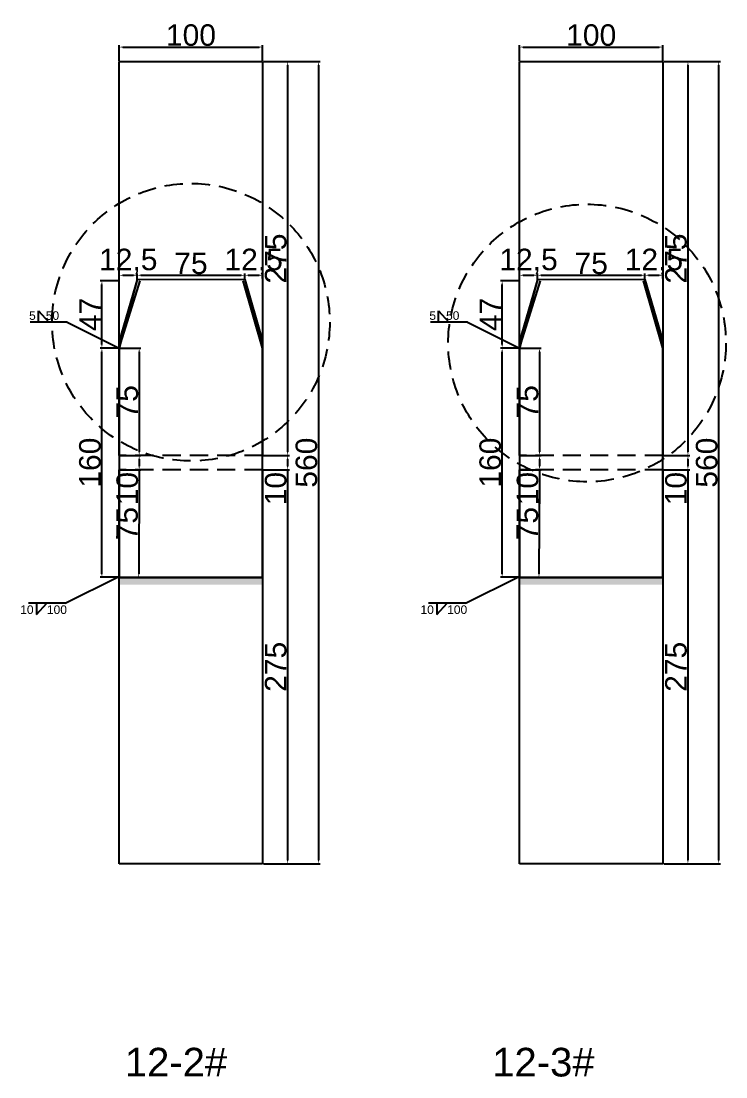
# Model space of a CAD drawing. Header units: millimetres. Extents: x 9380 to 24185, y -971 to 4358.
# Drawn here: x 21178 to 21670, y 1717 to 2455 of the extents above; entities that cross this region are included whole.
import ezdxf

# ---------------------------------------------------------------- set-up
doc = ezdxf.new("R2010")
doc.units = ezdxf.units.MM
doc.linetypes.add('DASHED', pattern=[19.05, 12.7, -6.35])
for name, color, linetype in [('切平处', 3, 'DASHED'), ('尺寸标注', 6, 'Continuous'), ('标号', 4, 'Continuous'), ('焊缝', 250, 'Continuous')]:
    doc.layers.add(name, color=color, linetype=linetype)
doc.styles.get("Standard").update_dxf_attribs({"font": 'arial.ttf'})
doc.dimstyles.new('ISO-25-JHF', dxfattribs={"dimtxt": 15, "dimasz": 2.5, "dimexe": 1.25, "dimexo": 0.625, "dimtad": 1, "dimtxsty": 'Standard', "dimcen": 2.5, "dimadec": 0, "dimazin": 0, "dimtfac": 1, "dimtmove": 0, "dimatfit": 3, "dimfxl": 1, "dimarcsym": 0})

# ---------------------------------------------------------------- blocks, each defined once
blk = doc.blocks.new('*D1485')
at = {"layer": 'Defpoints', "color": 0, "transparency": 16777216}
for p in [(21346.48, 2436.41), (21246.48, 2426.27), (21346.48, 2426.27)]:
    blk.add_point(p, dxfattribs=at)
at = {"layer": '尺寸标注', "color": 0, "lineweight": -2, "transparency": 16777216}
for p, q in [((21246.48, 2426.9), (21246.48, 2437.66)), ((21248.98, 2436.41), (21343.98, 2436.41)), ((21346.48, 2426.9), (21346.48, 2437.66))]:
    blk.add_line(p, q, dxfattribs=at)
at = {"layer": '尺寸标注', "color": 0, "transparency": 16777216}
for points in [[(21248.98, 2436.83), (21248.98, 2435.99), (21246.48, 2436.41)], [(21343.98, 2436.83), (21343.98, 2435.99), (21346.48, 2436.41)]]:
    blk.add_solid(points, dxfattribs=at)
at = {"layer": '尺寸标注', "color": 0, "transparency": 16777216, "insert": (21296.48, 2444.69), "char_height": 15, "attachment_point": 5}
blk.add_mtext('100', dxfattribs=at)
blk = doc.blocks.new('*D1486')
at = {"layer": 'Defpoints', "color": 0, "transparency": 16777216}
for p in [(21346.48, 2426.27), (21346.48, 2151.27), (21363.96, 2151.27)]:
    blk.add_point(p, dxfattribs=at)
at = {"layer": '尺寸标注', "color": 0, "lineweight": -2, "transparency": 16777216}
for p, q in [((21347.11, 2426.27), (21365.21, 2426.27)), ((21363.96, 2423.77), (21363.96, 2153.77)), ((21347.11, 2151.27), (21365.21, 2151.27))]:
    blk.add_line(p, q, dxfattribs=at)
at = {"layer": '尺寸标注', "color": 0, "transparency": 16777216}
for points in [[(21363.55, 2423.77), (21364.38, 2423.77), (21363.96, 2426.27)], [(21363.55, 2153.77), (21364.38, 2153.77), (21363.96, 2151.27)]]:
    blk.add_solid(points, dxfattribs=at)
at = {"layer": '尺寸标注', "color": 0, "transparency": 16777216, "insert": (21355.68, 2288.77), "char_height": 15, "attachment_point": 5, "rotation": 90}
blk.add_mtext('275', dxfattribs=at)
blk = doc.blocks.new('*D1429')
at = {"layer": 'Defpoints', "color": 0, "transparency": 16777216}
for p in [(21234.33, 2226.27), (21246.48, 2226.27), (21246.48, 2066.27)]:
    blk.add_point(p, dxfattribs=at)
at = {"layer": '尺寸标注', "color": 0, "lineweight": -2, "transparency": 16777216}
for p, q in [((21245.86, 2226.27), (21233.08, 2226.27)), ((21234.33, 2068.77), (21234.33, 2223.77)), ((21245.86, 2066.27), (21233.08, 2066.27))]:
    blk.add_line(p, q, dxfattribs=at)
at = {"layer": '尺寸标注', "color": 0, "transparency": 16777216}
for points in [[(21233.91, 2223.77), (21234.74, 2223.77), (21234.33, 2226.27)], [(21233.91, 2068.77), (21234.74, 2068.77), (21234.33, 2066.27)]]:
    blk.add_solid(points, dxfattribs=at)
at = {"layer": '尺寸标注', "color": 0, "transparency": 16777216, "insert": (21226.04, 2146.27), "char_height": 15, "attachment_point": 5, "rotation": 90}
blk.add_mtext('160', dxfattribs=at)
blk = doc.blocks.new('*D1487')
at = {"layer": 'Defpoints', "color": 0, "transparency": 16777216}
for p in [(21346.48, 2151.27), (21346.48, 2141.27), (21363.96, 2141.27)]:
    blk.add_point(p, dxfattribs=at)
at = {"layer": '尺寸标注', "color": 0, "lineweight": -2, "transparency": 16777216}
for p, q in [((21347.11, 2151.27), (21365.21, 2151.27)), ((21363.96, 2148.77), (21363.96, 2143.77)), ((21347.11, 2141.27), (21365.21, 2141.27)), ((21363.96, 2141.27), (21363.96, 2117.5))]:
    blk.add_line(p, q, dxfattribs=at)
at = {"layer": '尺寸标注', "color": 0, "transparency": 16777216}
for points in [[(21363.55, 2148.77), (21364.38, 2148.77), (21363.96, 2151.27)], [(21363.55, 2143.77), (21364.38, 2143.77), (21363.96, 2141.27)]]:
    blk.add_solid(points, dxfattribs=at)
at = {"layer": '尺寸标注', "color": 0, "transparency": 16777216, "insert": (21355.68, 2128.14), "char_height": 15, "attachment_point": 5, "rotation": 90}
blk.add_mtext('10', dxfattribs=at)
blk = doc.blocks.new('*D1488')
at = {"layer": 'Defpoints', "color": 0, "transparency": 16777216}
for p in [(21346.48, 2141.27), (21346.48, 1866.27), (21363.96, 1866.27)]:
    blk.add_point(p, dxfattribs=at)
at = {"layer": '尺寸标注', "color": 0, "lineweight": -2, "transparency": 16777216}
for p, q in [((21347.11, 2141.27), (21365.21, 2141.27)), ((21363.96, 2138.77), (21363.96, 1868.77)), ((21347.11, 1866.27), (21365.21, 1866.27))]:
    blk.add_line(p, q, dxfattribs=at)
at = {"layer": '尺寸标注', "color": 0, "transparency": 16777216}
for points in [[(21363.55, 2138.77), (21364.38, 2138.77), (21363.96, 2141.27)], [(21363.55, 1868.77), (21364.38, 1868.77), (21363.96, 1866.27)]]:
    blk.add_solid(points, dxfattribs=at)
at = {"layer": '尺寸标注', "color": 0, "transparency": 16777216, "insert": (21355.68, 2003.77), "char_height": 15, "attachment_point": 5, "rotation": 90}
blk.add_mtext('275', dxfattribs=at)
blk = doc.blocks.new('*D1430')
at = {"layer": 'Defpoints', "color": 0, "transparency": 16777216}
for p in [(21346.48, 2426.27), (21346.48, 1866.27), (21385.41, 1866.27)]:
    blk.add_point(p, dxfattribs=at)
at = {"layer": '尺寸标注', "color": 0, "lineweight": -2, "transparency": 16777216}
for p, q in [((21347.11, 2426.27), (21386.66, 2426.27)), ((21385.41, 2423.77), (21385.41, 1868.77)), ((21347.11, 1866.27), (21386.66, 1866.27))]:
    blk.add_line(p, q, dxfattribs=at)
at = {"layer": '尺寸标注', "color": 0, "transparency": 16777216}
for points in [[(21385, 2423.77), (21385.83, 2423.77), (21385.41, 2426.27)], [(21385, 1868.77), (21385.83, 1868.77), (21385.41, 1866.27)]]:
    blk.add_solid(points, dxfattribs=at)
at = {"layer": '尺寸标注', "color": 0, "transparency": 16777216, "insert": (21377.13, 2146.27), "char_height": 15, "attachment_point": 5, "rotation": 90}
blk.add_mtext('560', dxfattribs=at)
blk = doc.blocks.new('*D1489')
at = {"layer": 'Defpoints', "color": 0, "transparency": 16777216}
for p in [(21246.48, 2226.27), (21246.48, 2151.27), (21260.37, 2151.27)]:
    blk.add_point(p, dxfattribs=at)
at = {"layer": '尺寸标注', "color": 0, "lineweight": -2, "transparency": 16777216}
for p, q in [((21247.11, 2226.27), (21261.62, 2226.27)), ((21260.37, 2223.77), (21260.37, 2153.77)), ((21247.11, 2151.27), (21261.62, 2151.27))]:
    blk.add_line(p, q, dxfattribs=at)
at = {"layer": '尺寸标注', "color": 0, "transparency": 16777216}
for points in [[(21259.96, 2223.77), (21260.79, 2223.77), (21260.37, 2226.27)], [(21259.96, 2153.77), (21260.79, 2153.77), (21260.37, 2151.27)]]:
    blk.add_solid(points, dxfattribs=at)
at = {"layer": '尺寸标注', "color": 0, "transparency": 16777216, "insert": (21252.12, 2188.77), "char_height": 15, "attachment_point": 5, "rotation": 90}
blk.add_mtext('75', dxfattribs=at)
blk = doc.blocks.new('*D1490')
at = {"layer": 'Defpoints', "color": 0, "transparency": 16777216}
for p in [(21246.48, 2151.27), (21246.48, 2141.27), (21260.37, 2141.27)]:
    blk.add_point(p, dxfattribs=at)
at = {"layer": '尺寸标注', "color": 0, "lineweight": -2, "transparency": 16777216}
for p, q in [((21247.11, 2151.27), (21261.62, 2151.27)), ((21260.37, 2148.77), (21260.37, 2143.77)), ((21247.11, 2141.27), (21261.62, 2141.27)), ((21260.37, 2141.27), (21260.37, 2117.5))]:
    blk.add_line(p, q, dxfattribs=at)
at = {"layer": '尺寸标注', "color": 0, "transparency": 16777216}
for points in [[(21259.96, 2148.77), (21260.79, 2148.77), (21260.37, 2151.27)], [(21259.96, 2143.77), (21260.79, 2143.77), (21260.37, 2141.27)]]:
    blk.add_solid(points, dxfattribs=at)
at = {"layer": '尺寸标注', "color": 0, "transparency": 16777216, "insert": (21252.09, 2128.14), "char_height": 15, "attachment_point": 5, "rotation": 90}
blk.add_mtext('10', dxfattribs=at)
blk = doc.blocks.new('*D1431')
at = {"layer": 'Defpoints', "color": 0, "transparency": 16777216}
for p in [(21246.48, 2141.27), (21246.12, 2066.27), (21260.01, 2066.21)]:
    blk.add_point(p, dxfattribs=at)
at = {"layer": '尺寸标注', "color": 0, "lineweight": -2, "transparency": 16777216}
for p, q in [((21247.11, 2141.27), (21261.62, 2141.2)), ((21260.36, 2138.71), (21260.02, 2068.71)), ((21246.74, 2066.27), (21261.26, 2066.2))]:
    blk.add_line(p, q, dxfattribs=at)
at = {"layer": '尺寸标注', "color": 0, "transparency": 16777216}
for points in [[(21259.95, 2138.71), (21260.78, 2138.7), (21260.37, 2141.21)], [(21259.6, 2068.71), (21260.44, 2068.7), (21260.01, 2066.21)]]:
    blk.add_solid(points, dxfattribs=at)
at = {"layer": '尺寸标注', "color": 0, "transparency": 16777216, "insert": (21251.94, 2103.75), "char_height": 15, "attachment_point": 5, "rotation": 89.72111}
blk.add_mtext('75', dxfattribs=at)
blk = doc.blocks.new('*D1491')
at = {"layer": 'Defpoints', "color": 0, "transparency": 16777216}
for p in [(21234.33, 2273.27), (21246.48, 2273.27), (21246.48, 2226.27)]:
    blk.add_point(p, dxfattribs=at)
at = {"layer": '尺寸标注', "color": 0, "lineweight": -2, "transparency": 16777216}
for p, q in [((21245.86, 2273.27), (21233.08, 2273.27)), ((21234.33, 2228.77), (21234.33, 2270.77)), ((21245.86, 2226.27), (21233.08, 2226.27))]:
    blk.add_line(p, q, dxfattribs=at)
at = {"layer": '尺寸标注', "color": 0, "transparency": 16777216}
for points in [[(21233.91, 2270.77), (21234.74, 2270.77), (21234.33, 2273.27)], [(21233.91, 2228.77), (21234.74, 2228.77), (21234.33, 2226.27)]]:
    blk.add_solid(points, dxfattribs=at)
at = {"layer": '尺寸标注', "color": 0, "transparency": 16777216, "insert": (21226.2, 2249.77), "char_height": 15, "attachment_point": 5, "rotation": 89.99989}
blk.add_mtext('47', dxfattribs=at)
blk = doc.blocks.new('*D1432')
at = {"layer": 'Defpoints', "color": 0, "transparency": 16777216}
for p in [(21246.48, 2273.68), (21258.98, 2277.12), (21258.98, 2273.68)]:
    blk.add_point(p, dxfattribs=at)
at = {"layer": '尺寸标注', "color": 0, "lineweight": -2, "transparency": 16777216}
for p, q in [((21246.48, 2274.3), (21246.48, 2278.37)), ((21258.98, 2274.3), (21258.98, 2278.37)), ((21248.98, 2277.12), (21256.48, 2277.12))]:
    blk.add_line(p, q, dxfattribs=at)
at = {"layer": '尺寸标注', "color": 0, "transparency": 16777216}
for points in [[(21248.98, 2277.53), (21248.98, 2276.7), (21246.48, 2277.12)], [(21256.48, 2277.53), (21256.48, 2276.7), (21258.98, 2277.12)]]:
    blk.add_solid(points, dxfattribs=at)
at = {"layer": '尺寸标注', "color": 0, "transparency": 16777216, "insert": (21252.73, 2286.76), "char_height": 15, "attachment_point": 5}
blk.add_mtext('12,5', dxfattribs=at)
blk = doc.blocks.new('*D1433')
at = {"layer": 'Defpoints', "color": 0, "transparency": 16777216}
for p in [(21258.98, 2273.63), (21333.98, 2277.12), (21333.98, 2273.63)]:
    blk.add_point(p, dxfattribs=at)
at = {"layer": '尺寸标注', "color": 0, "lineweight": -2, "transparency": 16777216}
for p, q in [((21258.98, 2274.26), (21258.98, 2278.37)), ((21333.98, 2274.26), (21333.98, 2278.37)), ((21261.48, 2277.12), (21331.48, 2277.12))]:
    blk.add_line(p, q, dxfattribs=at)
at = {"layer": '尺寸标注', "color": 0, "transparency": 16777216}
for points in [[(21261.48, 2277.53), (21261.48, 2276.7), (21258.98, 2277.12)], [(21331.48, 2277.53), (21331.48, 2276.7), (21333.98, 2277.12)]]:
    blk.add_solid(points, dxfattribs=at)
at = {"layer": '尺寸标注', "color": 0, "transparency": 16777216, "insert": (21296.48, 2285.37), "char_height": 15, "attachment_point": 5}
blk.add_mtext('75', dxfattribs=at)
blk = doc.blocks.new('*D1434')
at = {"layer": 'Defpoints', "color": 0, "transparency": 16777216}
for p in [(21333.98, 2274.26), (21346.48, 2277.12), (21346.48, 2274.26)]:
    blk.add_point(p, dxfattribs=at)
at = {"layer": '尺寸标注', "color": 0, "lineweight": -2, "transparency": 16777216}
for p, q in [((21333.98, 2274.88), (21333.98, 2278.37)), ((21346.48, 2274.88), (21346.48, 2278.37)), ((21336.48, 2277.12), (21343.98, 2277.12))]:
    blk.add_line(p, q, dxfattribs=at)
at = {"layer": '尺寸标注', "color": 0, "transparency": 16777216}
for points in [[(21336.48, 2277.53), (21336.48, 2276.7), (21333.98, 2277.12)], [(21343.98, 2277.53), (21343.98, 2276.7), (21346.48, 2277.12)]]:
    blk.add_solid(points, dxfattribs=at)
at = {"layer": '尺寸标注', "color": 0, "transparency": 16777216, "insert": (21340.23, 2286.76), "char_height": 15, "attachment_point": 5}
blk.add_mtext('12,5', dxfattribs=at)
blk = doc.blocks.new('*D1492')
at = {"layer": 'Defpoints', "color": 0, "transparency": 16777216}
for p in [(21625.82, 2436.41), (21525.82, 2426.27), (21625.82, 2426.27)]:
    blk.add_point(p, dxfattribs=at)
at = {"layer": '尺寸标注', "color": 0, "lineweight": -2, "transparency": 16777216}
for p, q in [((21525.82, 2426.9), (21525.82, 2437.66)), ((21528.32, 2436.41), (21623.32, 2436.41)), ((21625.82, 2426.9), (21625.82, 2437.66))]:
    blk.add_line(p, q, dxfattribs=at)
at = {"layer": '尺寸标注', "color": 0, "transparency": 16777216}
for points in [[(21528.32, 2436.83), (21528.32, 2435.99), (21525.82, 2436.41)], [(21623.32, 2436.83), (21623.32, 2435.99), (21625.82, 2436.41)]]:
    blk.add_solid(points, dxfattribs=at)
at = {"layer": '尺寸标注', "color": 0, "transparency": 16777216, "insert": (21575.82, 2444.69), "char_height": 15, "attachment_point": 5}
blk.add_mtext('100', dxfattribs=at)
blk = doc.blocks.new('*D1493')
at = {"layer": 'Defpoints', "color": 0, "transparency": 16777216}
for p in [(21625.82, 2426.27), (21625.82, 2151.27), (21643.3, 2151.27)]:
    blk.add_point(p, dxfattribs=at)
at = {"layer": '尺寸标注', "color": 0, "lineweight": -2, "transparency": 16777216}
for p, q in [((21626.45, 2426.27), (21644.55, 2426.27)), ((21643.3, 2423.77), (21643.3, 2153.77)), ((21626.45, 2151.27), (21644.55, 2151.27))]:
    blk.add_line(p, q, dxfattribs=at)
at = {"layer": '尺寸标注', "color": 0, "transparency": 16777216}
for points in [[(21642.89, 2423.77), (21643.72, 2423.77), (21643.3, 2426.27)], [(21642.89, 2153.77), (21643.72, 2153.77), (21643.3, 2151.27)]]:
    blk.add_solid(points, dxfattribs=at)
at = {"layer": '尺寸标注', "color": 0, "transparency": 16777216, "insert": (21635.02, 2288.77), "char_height": 15, "attachment_point": 5, "rotation": 90}
blk.add_mtext('275', dxfattribs=at)
blk = doc.blocks.new('*D1435')
at = {"layer": 'Defpoints', "color": 0, "transparency": 16777216}
for p in [(21513.67, 2226.27), (21525.82, 2226.27), (21525.82, 2066.27)]:
    blk.add_point(p, dxfattribs=at)
at = {"layer": '尺寸标注', "color": 0, "lineweight": -2, "transparency": 16777216}
for p, q in [((21525.2, 2226.27), (21512.42, 2226.27)), ((21513.67, 2068.77), (21513.67, 2223.77)), ((21525.2, 2066.27), (21512.42, 2066.27))]:
    blk.add_line(p, q, dxfattribs=at)
at = {"layer": '尺寸标注', "color": 0, "transparency": 16777216}
for points in [[(21513.25, 2223.77), (21514.08, 2223.77), (21513.67, 2226.27)], [(21513.25, 2068.77), (21514.08, 2068.77), (21513.67, 2066.27)]]:
    blk.add_solid(points, dxfattribs=at)
at = {"layer": '尺寸标注', "color": 0, "transparency": 16777216, "insert": (21505.38, 2146.27), "char_height": 15, "attachment_point": 5, "rotation": 90}
blk.add_mtext('160', dxfattribs=at)
blk = doc.blocks.new('*D1494')
at = {"layer": 'Defpoints', "color": 0, "transparency": 16777216}
for p in [(21625.82, 2151.27), (21625.82, 2141.27), (21643.3, 2141.27)]:
    blk.add_point(p, dxfattribs=at)
at = {"layer": '尺寸标注', "color": 0, "lineweight": -2, "transparency": 16777216}
for p, q in [((21626.45, 2151.27), (21644.55, 2151.27)), ((21643.3, 2148.77), (21643.3, 2143.77)), ((21626.45, 2141.27), (21644.55, 2141.27)), ((21643.3, 2141.27), (21643.3, 2117.5))]:
    blk.add_line(p, q, dxfattribs=at)
at = {"layer": '尺寸标注', "color": 0, "transparency": 16777216}
for points in [[(21642.89, 2148.77), (21643.72, 2148.77), (21643.3, 2151.27)], [(21642.89, 2143.77), (21643.72, 2143.77), (21643.3, 2141.27)]]:
    blk.add_solid(points, dxfattribs=at)
at = {"layer": '尺寸标注', "color": 0, "transparency": 16777216, "insert": (21635.02, 2128.14), "char_height": 15, "attachment_point": 5, "rotation": 90}
blk.add_mtext('10', dxfattribs=at)
blk = doc.blocks.new('*D1495')
at = {"layer": 'Defpoints', "color": 0, "transparency": 16777216}
for p in [(21625.82, 2141.27), (21625.82, 1866.27), (21643.3, 1866.27)]:
    blk.add_point(p, dxfattribs=at)
at = {"layer": '尺寸标注', "color": 0, "lineweight": -2, "transparency": 16777216}
for p, q in [((21626.45, 2141.27), (21644.55, 2141.27)), ((21643.3, 2138.77), (21643.3, 1868.77)), ((21626.45, 1866.27), (21644.55, 1866.27))]:
    blk.add_line(p, q, dxfattribs=at)
at = {"layer": '尺寸标注', "color": 0, "transparency": 16777216}
for points in [[(21642.89, 2138.77), (21643.72, 2138.77), (21643.3, 2141.27)], [(21642.89, 1868.77), (21643.72, 1868.77), (21643.3, 1866.27)]]:
    blk.add_solid(points, dxfattribs=at)
at = {"layer": '尺寸标注', "color": 0, "transparency": 16777216, "insert": (21635.02, 2003.77), "char_height": 15, "attachment_point": 5, "rotation": 90}
blk.add_mtext('275', dxfattribs=at)
blk = doc.blocks.new('*D1436')
at = {"layer": 'Defpoints', "color": 0, "transparency": 16777216}
for p in [(21625.82, 2426.27), (21625.82, 1866.27), (21664.76, 1866.27)]:
    blk.add_point(p, dxfattribs=at)
at = {"layer": '尺寸标注', "color": 0, "lineweight": -2, "transparency": 16777216}
for p, q in [((21626.45, 2426.27), (21666.01, 2426.27)), ((21664.76, 2423.77), (21664.76, 1868.77)), ((21626.45, 1866.27), (21666.01, 1866.27))]:
    blk.add_line(p, q, dxfattribs=at)
at = {"layer": '尺寸标注', "color": 0, "transparency": 16777216}
for points in [[(21664.34, 2423.77), (21665.17, 2423.77), (21664.76, 2426.27)], [(21664.34, 1868.77), (21665.17, 1868.77), (21664.76, 1866.27)]]:
    blk.add_solid(points, dxfattribs=at)
at = {"layer": '尺寸标注', "color": 0, "transparency": 16777216, "insert": (21656.47, 2146.27), "char_height": 15, "attachment_point": 5, "rotation": 90}
blk.add_mtext('560', dxfattribs=at)
blk = doc.blocks.new('*D1496')
at = {"layer": 'Defpoints', "color": 0, "transparency": 16777216}
for p in [(21525.82, 2226.27), (21525.82, 2151.27), (21539.72, 2151.27)]:
    blk.add_point(p, dxfattribs=at)
at = {"layer": '尺寸标注', "color": 0, "lineweight": -2, "transparency": 16777216}
for p, q in [((21526.45, 2226.27), (21540.97, 2226.27)), ((21539.72, 2223.77), (21539.72, 2153.77)), ((21526.45, 2151.27), (21540.97, 2151.27))]:
    blk.add_line(p, q, dxfattribs=at)
at = {"layer": '尺寸标注', "color": 0, "transparency": 16777216}
for points in [[(21539.3, 2223.77), (21540.13, 2223.77), (21539.72, 2226.27)], [(21539.3, 2153.77), (21540.13, 2153.77), (21539.72, 2151.27)]]:
    blk.add_solid(points, dxfattribs=at)
at = {"layer": '尺寸标注', "color": 0, "transparency": 16777216, "insert": (21531.46, 2188.77), "char_height": 15, "attachment_point": 5, "rotation": 90}
blk.add_mtext('75', dxfattribs=at)
blk = doc.blocks.new('*D1593')
at = {"layer": 'Defpoints', "color": 0, "transparency": 16777216}
for p in [(21525.82, 2151.27), (21525.82, 2141.27), (21539.72, 2141.27)]:
    blk.add_point(p, dxfattribs=at)
at = {"layer": '尺寸标注', "color": 0, "lineweight": -2, "transparency": 16777216}
for p, q in [((21526.45, 2151.27), (21540.97, 2151.27)), ((21539.72, 2148.77), (21539.72, 2143.77)), ((21526.45, 2141.27), (21540.97, 2141.27)), ((21539.72, 2141.27), (21539.72, 2117.5))]:
    blk.add_line(p, q, dxfattribs=at)
at = {"layer": '尺寸标注', "color": 0, "transparency": 16777216}
for points in [[(21539.3, 2148.77), (21540.13, 2148.77), (21539.72, 2151.27)], [(21539.3, 2143.77), (21540.13, 2143.77), (21539.72, 2141.27)]]:
    blk.add_solid(points, dxfattribs=at)
at = {"layer": '尺寸标注', "color": 0, "transparency": 16777216, "insert": (21531.43, 2128.14), "char_height": 15, "attachment_point": 5, "rotation": 90}
blk.add_mtext('10', dxfattribs=at)
blk = doc.blocks.new('*D1475')
at = {"layer": 'Defpoints', "color": 0, "transparency": 16777216}
for p in [(21525.82, 2141.27), (21525.46, 2066.27), (21539.35, 2066.21)]:
    blk.add_point(p, dxfattribs=at)
at = {"layer": '尺寸标注', "color": 0, "lineweight": -2, "transparency": 16777216}
for p, q in [((21526.45, 2141.27), (21540.97, 2141.2)), ((21539.7, 2138.71), (21539.36, 2068.71)), ((21526.08, 2066.27), (21540.6, 2066.2))]:
    blk.add_line(p, q, dxfattribs=at)
at = {"layer": '尺寸标注', "color": 0, "transparency": 16777216}
for points in [[(21539.29, 2138.71), (21540.12, 2138.7), (21539.72, 2141.21)], [(21538.95, 2068.71), (21539.78, 2068.7), (21539.35, 2066.21)]]:
    blk.add_solid(points, dxfattribs=at)
at = {"layer": '尺寸标注', "color": 0, "transparency": 16777216, "insert": (21531.28, 2103.75), "char_height": 15, "attachment_point": 5, "rotation": 89.72111}
blk.add_mtext('75', dxfattribs=at)
blk = doc.blocks.new('*D1594')
at = {"layer": 'Defpoints', "color": 0, "transparency": 16777216}
for p in [(21513.67, 2273.27), (21525.82, 2273.27), (21525.82, 2226.27)]:
    blk.add_point(p, dxfattribs=at)
at = {"layer": '尺寸标注', "color": 0, "lineweight": -2, "transparency": 16777216}
for p, q in [((21525.2, 2273.27), (21512.42, 2273.27)), ((21513.67, 2228.77), (21513.67, 2270.77)), ((21525.2, 2226.27), (21512.42, 2226.27))]:
    blk.add_line(p, q, dxfattribs=at)
at = {"layer": '尺寸标注', "color": 0, "transparency": 16777216}
for points in [[(21513.25, 2270.77), (21514.08, 2270.77), (21513.67, 2273.27)], [(21513.25, 2228.77), (21514.08, 2228.77), (21513.67, 2226.27)]]:
    blk.add_solid(points, dxfattribs=at)
at = {"layer": '尺寸标注', "color": 0, "transparency": 16777216, "insert": (21505.54, 2249.77), "char_height": 15, "attachment_point": 5, "rotation": 89.99989}
blk.add_mtext('47', dxfattribs=at)
blk = doc.blocks.new('*D1476')
at = {"layer": 'Defpoints', "color": 0, "transparency": 16777216}
for p in [(21525.82, 2273.68), (21538.32, 2277.12), (21538.32, 2273.68)]:
    blk.add_point(p, dxfattribs=at)
at = {"layer": '尺寸标注', "color": 0, "lineweight": -2, "transparency": 16777216}
for p, q in [((21525.82, 2274.3), (21525.82, 2278.37)), ((21538.32, 2274.3), (21538.32, 2278.37)), ((21528.32, 2277.12), (21535.82, 2277.12))]:
    blk.add_line(p, q, dxfattribs=at)
at = {"layer": '尺寸标注', "color": 0, "transparency": 16777216}
for points in [[(21528.32, 2277.53), (21528.32, 2276.7), (21525.82, 2277.12)], [(21535.82, 2277.53), (21535.82, 2276.7), (21538.32, 2277.12)]]:
    blk.add_solid(points, dxfattribs=at)
at = {"layer": '尺寸标注', "color": 0, "transparency": 16777216, "insert": (21532.07, 2286.76), "char_height": 15, "attachment_point": 5}
blk.add_mtext('12,5', dxfattribs=at)
blk = doc.blocks.new('*D1477')
at = {"layer": 'Defpoints', "color": 0, "transparency": 16777216}
for p in [(21538.32, 2273.63), (21613.32, 2277.12), (21613.32, 2273.63)]:
    blk.add_point(p, dxfattribs=at)
at = {"layer": '尺寸标注', "color": 0, "lineweight": -2, "transparency": 16777216}
for p, q in [((21538.32, 2274.26), (21538.32, 2278.37)), ((21613.32, 2274.26), (21613.32, 2278.37)), ((21540.82, 2277.12), (21610.82, 2277.12))]:
    blk.add_line(p, q, dxfattribs=at)
at = {"layer": '尺寸标注', "color": 0, "transparency": 16777216}
for points in [[(21540.82, 2277.53), (21540.82, 2276.7), (21538.32, 2277.12)], [(21610.82, 2277.53), (21610.82, 2276.7), (21613.32, 2277.12)]]:
    blk.add_solid(points, dxfattribs=at)
at = {"layer": '尺寸标注', "color": 0, "transparency": 16777216, "insert": (21575.82, 2285.37), "char_height": 15, "attachment_point": 5}
blk.add_mtext('75', dxfattribs=at)
blk = doc.blocks.new('*D1478')
at = {"layer": 'Defpoints', "color": 0, "transparency": 16777216}
for p in [(21613.32, 2274.26), (21625.82, 2277.12), (21625.82, 2274.26)]:
    blk.add_point(p, dxfattribs=at)
at = {"layer": '尺寸标注', "color": 0, "lineweight": -2, "transparency": 16777216}
for p, q in [((21613.32, 2274.88), (21613.32, 2278.37)), ((21625.82, 2274.88), (21625.82, 2278.37)), ((21615.82, 2277.12), (21623.32, 2277.12))]:
    blk.add_line(p, q, dxfattribs=at)
at = {"layer": '尺寸标注', "color": 0, "transparency": 16777216}
for points in [[(21615.82, 2277.53), (21615.82, 2276.7), (21613.32, 2277.12)], [(21623.32, 2277.53), (21623.32, 2276.7), (21625.82, 2277.12)]]:
    blk.add_solid(points, dxfattribs=at)
at = {"layer": '尺寸标注', "color": 0, "transparency": 16777216, "insert": (21619.57, 2286.76), "char_height": 15, "attachment_point": 5}
blk.add_mtext('12,5', dxfattribs=at)

msp = doc.modelspace()

# ---------------------------------------------------------------- hatches: boundary and pattern name
at = {"layer": '焊缝'}
h = msp.add_hatch(color=250, dxfattribs=at)
h.dxf.hatch_style = 1
h.paths.add_polyline_path([(21246.484, 2231.212), (21246.484, 2226.11), (21261.069, 2273.171), (21258.984, 2274.141)])
h = msp.add_hatch(color=250, dxfattribs=at)
h.dxf.hatch_style = 1
h.paths.add_polyline_path([(21346.484, 2231.212), (21346.484, 2226.11), (21332.441, 2273.163), (21333.983, 2274.095)])
h = msp.add_hatch(color=250, dxfattribs=at)
h.dxf.hatch_style = 1
h.paths.add_polyline_path([(21525.825, 2231.212), (21525.825, 2226.11), (21540.41, 2273.171), (21538.325, 2274.141)])
h = msp.add_hatch(color=250, dxfattribs=at)
h.dxf.hatch_style = 1
h.paths.add_polyline_path([(21625.825, 2231.212), (21625.825, 2226.11), (21611.782, 2273.163), (21613.324, 2274.095)])
h = msp.add_hatch(color=250, dxfattribs=at)
h.dxf.hatch_style = 1
h.paths.add_polyline_path([(21246.484, 2061.11), (21246.484, 2066.11), (21346.484, 2066.11), (21346.479, 2061.11)])
h = msp.add_hatch(color=250, dxfattribs=at)
h.dxf.hatch_style = 1
h.paths.add_polyline_path([(21525.825, 2061.11), (21525.825, 2066.11), (21625.825, 2066.11), (21625.82, 2061.11)])

# ---------------------------------------------------------------- linework, layer by layer
for p, q in [((21246.484, 2426.273), (21346.484, 2426.273)), ((21246.484, 2151.273), (21246.484, 2426.273)), ((21346.484, 2426.273), (21346.484, 2151.273)), ((21525.825, 2426.273), (21625.825, 2426.273)), ((21525.825, 2151.273), (21525.825, 2426.273)), ((21625.825, 2426.273), (21625.825, 2151.273)), ((21258.984, 2274.305), (21246.484, 2226.273)), ((21258.984, 2274.305), (21333.984, 2274.258)), ((21333.984, 2274.258), (21346.484, 2226.273)), ((21538.325, 2274.305), (21525.825, 2226.273)), ((21538.325, 2274.305), (21613.325, 2274.258)), ((21613.325, 2274.258), (21625.825, 2226.273)), ((21246.484, 2226.273), (21246.484, 2066.273)), ((21346.484, 2066.273), (21346.484, 2226.273)), ((21525.825, 2226.273), (21525.825, 2066.273)), ((21625.825, 2066.273), (21625.825, 2226.273)), ((21246.484, 1866.273), (21246.484, 2141.273)), ((21346.484, 2141.273), (21346.484, 1866.273)), ((21525.825, 1866.273), (21525.825, 2141.273)), ((21625.825, 2141.273), (21625.825, 1866.273)), ((21246.484, 2066.273), (21346.484, 2066.273)), ((21525.825, 2066.273), (21625.825, 2066.273)), ((21346.484, 1866.273), (21246.484, 1866.273)), ((21625.825, 1866.273), (21525.825, 1866.273))]:
    msp.add_line(p, q)
at = {"linetype": 'DASHED'}
for p, q in [((21346.484, 2151.273), (21246.484, 2151.273)), ((21625.825, 2151.273), (21525.825, 2151.273)), ((21346.484, 2141.273), (21246.484, 2141.273)), ((21625.825, 2141.273), (21525.825, 2141.273))]:
    msp.add_line(p, q, dxfattribs=at)
at = {"layer": '切平处'}
for centre in [(21296.459, 2244.336), (21572.92, 2229.8)]:
    msp.add_circle(centre, 96.875, dxfattribs=at)
at = {"layer": '尺寸标注'}
for p, q in [((21189.979, 2244.463), (21189.979, 2252.228)), ((21189.979, 2252.228), (21197.211, 2244.463)), ((21469.32, 2244.463), (21469.32, 2252.228)), ((21469.32, 2252.228), (21476.552, 2244.463)), ((21210.092, 2244.463), (21184.329, 2244.463)), ((21210.092, 2244.463), (21246.484, 2226.273)), ((21489.433, 2244.463), (21463.67, 2244.463)), ((21489.433, 2244.463), (21525.825, 2226.273)), ((21208.779, 2048.084), (21245.17, 2066.273)), ((21488.12, 2048.084), (21524.511, 2066.273)), ((21208.779, 2048.084), (21183.016, 2048.084)), ((21188.665, 2048.084), (21188.665, 2040.319)), ((21188.665, 2040.319), (21195.897, 2048.084)), ((21488.12, 2048.084), (21462.357, 2048.084)), ((21468.006, 2048.084), (21468.006, 2040.319)), ((21468.006, 2040.319), (21475.238, 2048.084))]:
    msp.add_line(p, q, dxfattribs=at)
at = {"layer": '焊缝'}
for p, q in [((21258.984, 2274.141), (21246.479, 2231.212)), ((21246.484, 2226.11), (21261.069, 2273.171)), ((21346.484, 2226.11), (21332.929, 2273.303)), ((21333.983, 2274.095), (21346.489, 2231.212)), ((21538.325, 2274.141), (21525.82, 2231.212)), ((21525.825, 2226.11), (21540.41, 2273.171)), ((21625.825, 2226.11), (21612.27, 2273.303)), ((21613.324, 2274.095), (21625.83, 2231.212)), ((21246.484, 2066.11), (21346.484, 2066.11)), ((21525.825, 2066.11), (21625.825, 2066.11))]:
    msp.add_line(p, q, dxfattribs=at)

# ---------------------------------------------------------------- texts
at = {"layer": '尺寸标注', "char_height": 6}
for s, insert, attachment_point in [('5   50', (21183.509, 2251.98), 1), ('5   50', (21462.85, 2251.98), 1), ('\\pt0;10    100', (21177.324, 2040.566), 7), ('\\pt0;10    100', (21456.665, 2040.566), 7)]:
    msp.add_mtext_dynamic_manual_height_columns(s, width=68.30832, gutter_width=12.5, heights=[0], dxfattribs=dict(at, insert=insert, attachment_point=attachment_point))
at = {"layer": '标号', "char_height": 20, "attachment_point": 1}
for s, insert in [('12-2#', (21250.343, 1737.759)), ('12-3#', (21506.722, 1737.759))]:
    msp.add_mtext_dynamic_manual_height_columns(s, width=70.10425, gutter_width=12.5, heights=[0], dxfattribs=dict(at, insert=insert))

# ---------------------------------------------------------------- dimensions: what is measured, and where the dimension line sits
at = {"layer": '尺寸标注'}
for p1, p2, distance, picture, middle in [((21246.484, 2426.273), (21346.484, 2426.273), 10.138, '*D1485', (21296.484, 2444.695)), ((21525.825, 2426.273), (21625.825, 2426.273), 10.138, '*D1492', (21575.825, 2444.695)), ((21346.484, 2426.273), (21346.484, 2151.273), 17.478, '*D1486', (21355.678, 2288.773)), ((21346.484, 2426.273), (21346.484, 1866.273), 38.931, '*D1430', (21377.131, 2146.273)), ((21625.825, 2426.273), (21625.825, 2151.273), 17.478, '*D1493', (21635.019, 2288.773)), ((21625.825, 2426.273), (21625.825, 1866.273), 38.931, '*D1436', (21656.472, 2146.273)), ((21258.984, 2273.633), (21333.984, 2273.633), 3.484, '*D1433', (21296.484, 2285.37)), ((21538.325, 2273.633), (21613.325, 2273.633), 3.484, '*D1477', (21575.825, 2285.37)), ((21246.484, 2226.273), (21246.484, 2273.273), 12.158, '*D1491', (21226.201, 2249.773)), ((21525.825, 2226.273), (21525.825, 2273.273), 12.158, '*D1594', (21505.542, 2249.773)), ((21246.484, 2066.273), (21246.484, 2226.273), 12.158, '*D1429', (21226.042, 2146.273)), ((21246.484, 2226.273), (21246.484, 2151.273), 13.891, '*D1489', (21252.121, 2188.773)), ((21525.825, 2066.273), (21525.825, 2226.273), 12.158, '*D1435', (21505.383, 2146.273)), ((21525.825, 2226.273), (21525.825, 2151.273), 13.891, '*D1496', (21531.462, 2188.773)), ((21246.484, 2151.273), (21246.484, 2141.273), 13.891, '*D1490', (21252.091, 2128.136)), ((21346.484, 2151.273), (21346.484, 2141.273), 17.478, '*D1487', (21355.678, 2128.136)), ((21525.825, 2151.273), (21525.825, 2141.273), 13.891, '*D1593', (21531.432, 2128.136)), ((21625.825, 2151.273), (21625.825, 2141.273), 17.478, '*D1494', (21635.019, 2128.136)), ((21246.484, 2141.273), (21246.118, 2066.273), 13.891, '*D1431', (21251.939, 2103.746)), ((21346.484, 2141.273), (21346.484, 1866.273), 17.478, '*D1488', (21355.678, 2003.773)), ((21525.825, 2141.273), (21525.459, 2066.273), 13.891, '*D1475', (21531.28, 2103.746)), ((21625.825, 2141.273), (21625.825, 1866.273), 17.478, '*D1495', (21635.019, 2003.773))]:
    dim = msp.add_aligned_dim(p1=p1, p2=p2, distance=distance, dimstyle='ISO-25-JHF', dxfattribs=at)
    dim.commit()
    dim.dimension.update_dxf_attribs({"geometry": picture, "text_midpoint": middle})
for base, p1, p2, picture, middle in [((21258.984, 2277.118), (21246.484, 2273.68), (21258.984, 2273.68), '*D1432', (21252.734, 2277.118)), ((21346.484, 2277.118), (21333.984, 2274.258), (21346.484, 2274.258), '*D1434', (21340.234, 2277.118)), ((21538.325, 2277.118), (21525.825, 2273.68), (21538.325, 2273.68), '*D1476', (21532.075, 2277.118)), ((21625.825, 2277.118), (21613.325, 2274.258), (21625.825, 2274.258), '*D1478', (21619.575, 2277.118))]:
    dim = msp.add_linear_dim(base=base, p1=p1, p2=p2, angle=0, dimstyle='ISO-25-JHF', dxfattribs=at)
    dim.commit()
    dim.dimension.update_dxf_attribs({"geometry": picture, "text_midpoint": middle, "dimtype": 161})

doc.saveas('drawing.dxf')
